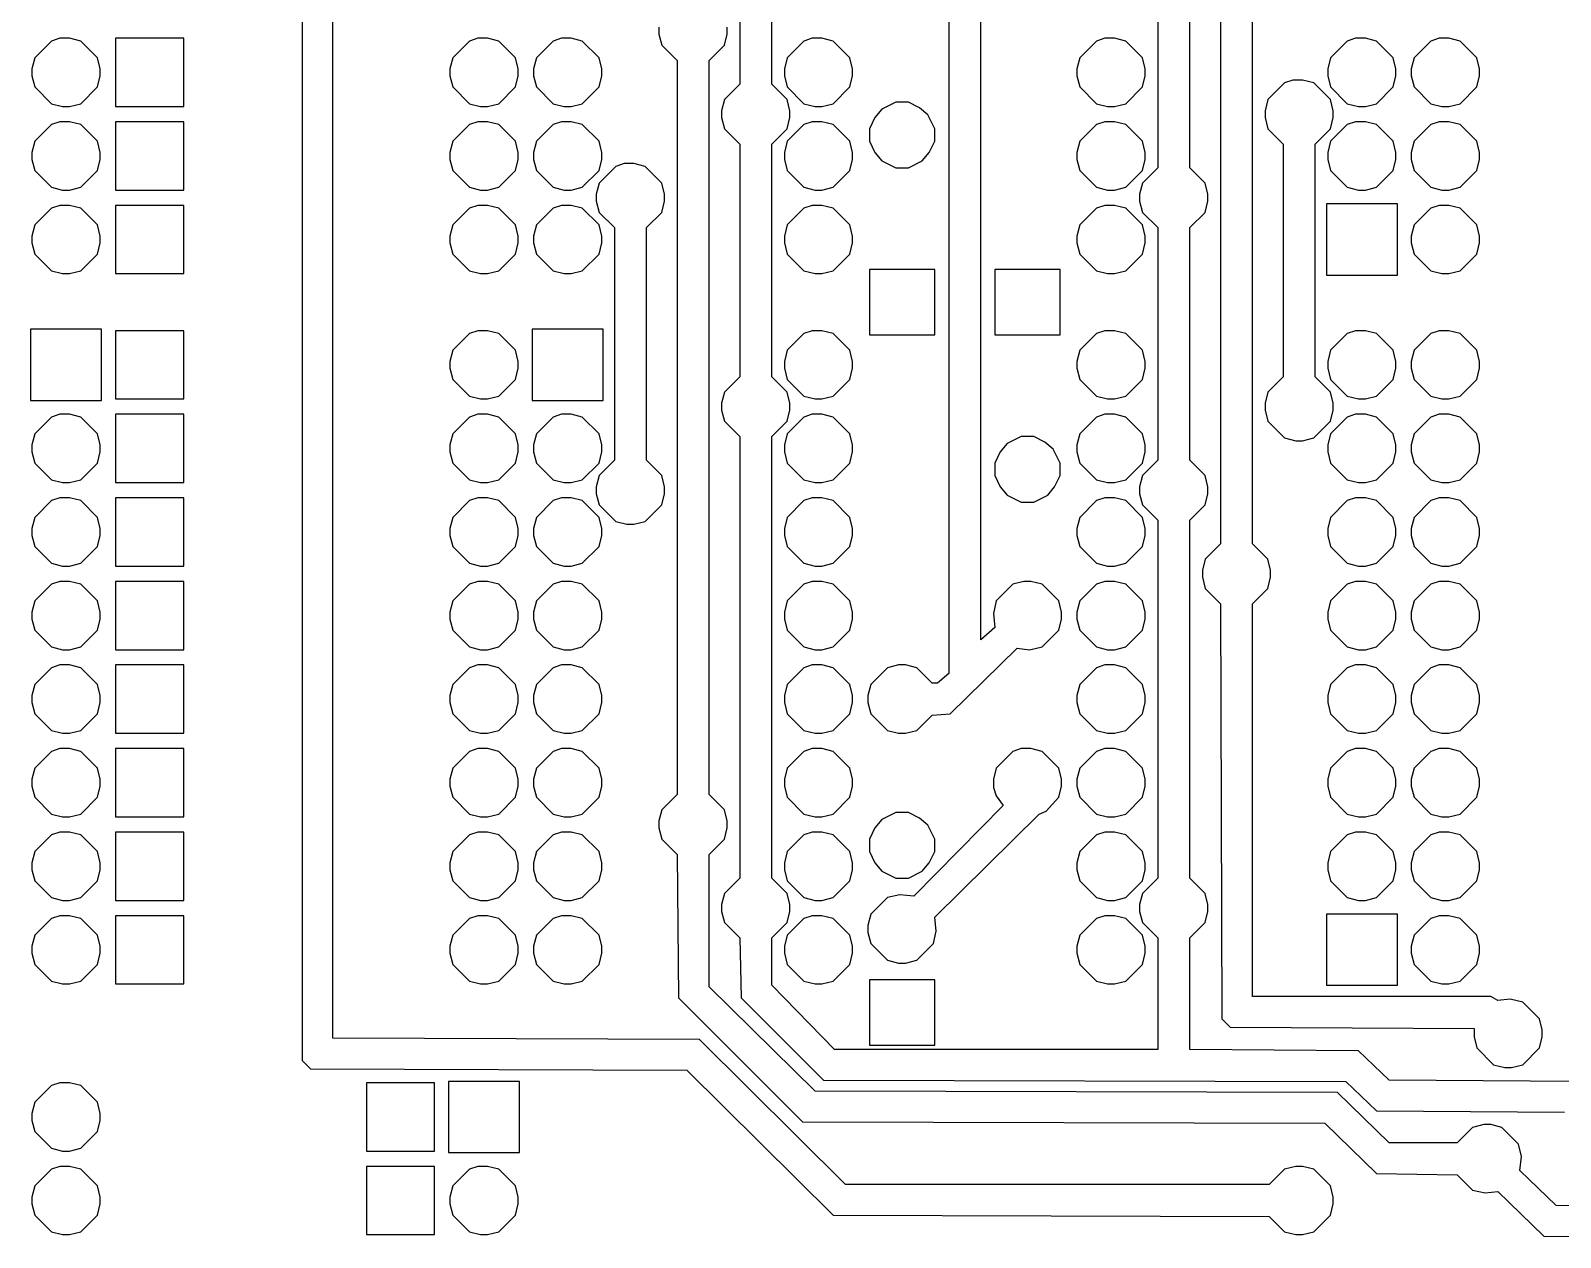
# Model space of a CAD drawing. Header units: millimetres. Extents: x 2 to 82, y 1 to 183.
# Drawn here: x 2.12 to 48.6, y 45.68 to 82.36 of the extents above; entities that cross this region are included whole.
import ezdxf

# ---------------------------------------------------------------- set-up
doc = ezdxf.new("R2010")
doc.units = ezdxf.units.MM
doc.layers.add('Default', color=70, linetype='Continuous')

msp = doc.modelspace()

# ---------------------------------------------------------------- linework, layer by layer
at = {"layer": 'Default'}
for points in [[(10.371667, 113.665), (10.371667, 51.054), (10.625667, 50.8), (22.055667, 50.757667), (26.500667, 46.355), (39.751, 46.312667), (40.216667, 45.847), (40.555333, 45.762333), (40.767, 45.762333), (41.105667, 45.847), (41.613667, 46.355), (41.698333, 46.693667), (41.698333, 46.905333), (41.613667, 47.244), (41.105667, 47.752), (40.767, 47.836667), (40.555333, 47.836667), (40.216667, 47.752), (39.751, 47.286333), (26.881667, 47.286333), (22.436667, 51.689), (11.303, 51.731333), (11.303, 113.326333)], [(23.664333, 91.609333), (23.664333, 80.729667), (23.198667, 80.264), (23.114, 79.925333), (23.114, 79.713667), (23.198667, 79.375), (23.664333, 78.909333), (23.664333, 71.839667), (23.198667, 71.374), (23.114, 71.035333), (23.114, 70.823667), (23.198667, 70.485), (23.664333, 70.019333), (23.664333, 56.599667), (23.198667, 56.134), (23.114, 55.795333), (23.114, 55.583667), (23.198667, 55.245), (23.664333, 54.779333), (23.706667, 52.959), (26.204333, 50.461333), (42.079333, 50.419), (43.010667, 49.53), (48.725667, 49.487667)], [(36.364333, 89.069333), (36.364333, 78.189667), (35.898667, 77.724), (35.814, 77.385333), (35.814, 77.173667), (35.898667, 76.835), (36.364333, 76.369333), (36.364333, 69.299667), (35.898667, 68.834), (35.814, 68.495333), (35.814, 68.283667), (35.898667, 67.945), (36.364333, 67.479333), (36.364333, 56.599667), (35.898667, 56.134), (35.814, 55.795333), (35.814, 55.583667), (35.898667, 55.245), (36.364333, 54.779333), (36.364333, 51.392667), (26.543, 51.392667), (24.638, 53.34), (24.638, 54.779333), (25.103667, 55.245), (25.188333, 55.583667), (25.188333, 55.795333), (25.103667, 56.134), (24.638, 56.599667), (24.638, 70.019333), (25.103667, 70.485), (25.188333, 70.823667), (25.188333, 71.035333), (25.103667, 71.374), (24.638, 71.839667), (24.638, 78.909333), (25.103667, 79.375), (25.188333, 79.713667), (25.188333, 79.925333), (25.103667, 80.264), (24.638, 80.729667), (24.638, 91.609333)], [(49.106667, 50.419), (43.391667, 50.461333), (42.460333, 51.350333), (37.338, 51.392667), (37.338, 54.779333), (37.803667, 55.245), (37.888333, 55.583667), (37.888333, 55.795333), (37.803667, 56.134), (37.338, 56.599667), (37.338, 67.479333), (37.803667, 67.945), (37.888333, 68.283667), (37.888333, 68.495333), (37.803667, 68.834), (37.338, 69.299667), (37.338, 76.369333), (37.803667, 76.835), (37.888333, 77.173667), (37.888333, 77.385333), (37.803667, 77.724), (37.338, 78.189667), (37.338, 89.069333)], [(38.269333, 86.529333), (38.269333, 66.759667), (37.803667, 66.294), (37.719, 65.955333), (37.719, 65.743667), (37.803667, 65.405), (38.269333, 64.939333), (38.311667, 52.324), (38.565667, 52.07), (45.974, 52.027667), (45.974, 51.773667), (46.058667, 51.435), (46.566667, 50.927), (46.905333, 50.842333), (47.117, 50.842333), (47.455667, 50.927), (47.963667, 51.435), (48.048333, 51.773667), (48.048333, 51.985333), (47.963667, 52.324), (47.455667, 52.832), (47.074667, 52.916667), (46.693667, 52.874333), (46.482, 53.001333), (39.243, 53.001333), (39.243, 64.939333), (39.708667, 65.405), (39.793333, 65.743667), (39.793333, 65.955333), (39.708667, 66.294), (39.243, 66.759667), (39.243, 86.529333)], [(30.014333, 83.185), (30.014333, 62.822667), (29.675667, 62.526333), (29.506333, 62.526333), (29.040667, 62.992), (28.702, 63.076667), (28.490333, 63.076667), (28.151667, 62.992), (27.643667, 62.484), (27.559, 62.145333), (27.559, 61.933667), (27.643667, 61.595), (28.151667, 61.087), (28.490333, 61.002333), (28.702, 61.002333), (29.040667, 61.087), (29.506333, 61.552667), (30.056667, 61.595), (32.088667, 63.584667), (32.469667, 63.542333), (32.850667, 63.627), (33.358667, 64.135), (33.443333, 64.473667), (33.443333, 64.685333), (33.358667, 65.024), (32.850667, 65.532), (32.512, 65.616667), (32.300333, 65.616667), (31.961667, 65.532), (31.453667, 65.024), (31.369, 64.643), (31.411333, 64.219667), (30.988, 63.838667), (30.988, 84.116333)], [(21.209, 82.465333), (21.209, 82.253667), (21.293667, 81.915), (21.759333, 81.449333), (21.759333, 59.139667), (21.293667, 58.674), (21.209, 58.335333), (21.209, 58.123667), (21.293667, 57.785), (21.759333, 57.319333), (21.801667, 52.959), (25.569333, 49.191333), (41.444333, 49.149), (43.010667, 47.625), (45.466, 47.582667), (45.931667, 47.117), (46.312667, 47.032333), (46.693667, 47.074667), (48.090667, 45.72), (62.060667, 45.677667)], [(62.441667, 46.609), (48.471667, 46.651333), (47.371, 47.709667), (47.413333, 48.133), (47.328667, 48.514), (46.820667, 49.022), (46.482, 49.106667), (46.270333, 49.106667), (45.931667, 49.022), (45.466, 48.556333), (43.391667, 48.556333), (41.825333, 50.080333), (25.950333, 50.122667), (22.733, 53.297667), (22.733, 57.319333), (23.198667, 57.785), (23.283333, 58.123667), (23.283333, 58.335333), (23.198667, 58.674), (22.733, 59.139667), (22.733, 81.449333), (23.198667, 81.915), (23.283333, 82.253667), (23.283333, 82.465333)], [(3.005667, 82.126667), (3.005667, 82.126667), (2.751667, 82.042), (2.243667, 81.534), (2.159, 81.195333), (2.159, 80.983667), (2.243667, 80.645), (2.751667, 80.137), (3.090333, 80.052333), (3.302, 80.052333), (3.640667, 80.137), (4.148667, 80.645), (4.233333, 80.983667), (4.233333, 81.195333), (4.148667, 81.534), (3.640667, 82.042), (3.302, 82.126667), (3.005667, 82.126667)], [(4.699, 82.126667), (4.699, 82.126667), (4.699, 80.052333), (6.773333, 80.052333), (6.773333, 82.126667), (4.699, 82.126667)], [(15.705667, 82.126667), (15.705667, 82.126667), (15.451667, 82.042), (14.943667, 81.534), (14.859, 81.195333), (14.859, 80.983667), (14.943667, 80.645), (15.451667, 80.137), (15.790333, 80.052333), (16.002, 80.052333), (16.340667, 80.137), (16.848667, 80.645), (16.933333, 80.983667), (16.933333, 81.195333), (16.848667, 81.534), (16.340667, 82.042), (16.002, 82.126667), (15.705667, 82.126667)], [(18.245667, 82.126667), (18.245667, 82.126667), (17.991667, 82.042), (17.483667, 81.534), (17.399, 81.195333), (17.399, 80.983667), (17.483667, 80.645), (17.991667, 80.137), (18.330333, 80.052333), (18.542, 80.052333), (18.880667, 80.137), (19.388667, 80.645), (19.473333, 80.983667), (19.473333, 81.195333), (19.388667, 81.534), (18.880667, 82.042), (18.542, 82.126667), (18.245667, 82.126667)], [(25.865667, 82.126667), (25.865667, 82.126667), (25.611667, 82.042), (25.103667, 81.534), (25.019, 81.195333), (25.019, 80.983667), (25.103667, 80.645), (25.611667, 80.137), (25.950333, 80.052333), (26.162, 80.052333), (26.500667, 80.137), (27.008667, 80.645), (27.093333, 80.983667), (27.093333, 81.195333), (27.008667, 81.534), (26.500667, 82.042), (26.162, 82.126667), (25.865667, 82.126667)], [(34.755667, 82.126667), (34.755667, 82.126667), (34.501667, 82.042), (33.993667, 81.534), (33.909, 81.195333), (33.909, 80.983667), (33.993667, 80.645), (34.501667, 80.137), (34.840333, 80.052333), (35.052, 80.052333), (35.390667, 80.137), (35.898667, 80.645), (35.983333, 80.983667), (35.983333, 81.195333), (35.898667, 81.534), (35.390667, 82.042), (35.052, 82.126667), (34.755667, 82.126667)], [(42.375667, 82.126667), (42.375667, 82.126667), (42.121667, 82.042), (41.613667, 81.534), (41.529, 81.195333), (41.529, 80.983667), (41.613667, 80.645), (42.121667, 80.137), (42.460333, 80.052333), (42.672, 80.052333), (43.010667, 80.137), (43.518667, 80.645), (43.603333, 80.983667), (43.603333, 81.195333), (43.518667, 81.534), (43.010667, 82.042), (42.672, 82.126667), (42.375667, 82.126667)], [(44.915667, 82.126667), (44.915667, 82.126667), (44.661667, 82.042), (44.153667, 81.534), (44.069, 81.195333), (44.069, 80.983667), (44.153667, 80.645), (44.661667, 80.137), (45.000333, 80.052333), (45.212, 80.052333), (45.550667, 80.137), (46.058667, 80.645), (46.143333, 80.983667), (46.143333, 81.195333), (46.058667, 81.534), (45.550667, 82.042), (45.212, 82.126667), (44.915667, 82.126667)], [(40.470667, 80.856667), (40.470667, 80.856667), (40.216667, 80.772), (39.708667, 80.264), (39.624, 79.925333), (39.624, 79.713667), (39.708667, 79.375), (40.174333, 78.909333), (40.174333, 71.839667), (39.708667, 71.374), (39.624, 71.035333), (39.624, 70.823667), (39.708667, 70.485), (40.216667, 69.977), (40.555333, 69.892333), (40.767, 69.892333), (41.105667, 69.977), (41.613667, 70.485), (41.698333, 70.823667), (41.698333, 71.035333), (41.613667, 71.374), (41.148, 71.839667), (41.148, 78.909333), (41.613667, 79.375), (41.698333, 79.713667), (41.698333, 79.925333), (41.613667, 80.264), (41.105667, 80.772), (40.767, 80.856667), (40.470667, 80.856667)], [(28.405667, 80.179333), (28.405667, 80.179333), (27.982333, 79.967667), (27.770667, 79.713667), (27.601333, 79.375), (27.601333, 78.994), (27.770667, 78.655333), (27.982333, 78.401333), (28.405667, 78.189667), (28.786667, 78.189667), (29.21, 78.401333), (29.421667, 78.655333), (29.591, 78.994), (29.591, 79.375), (29.379333, 79.798333), (29.125333, 80.01), (28.786667, 80.179333), (28.405667, 80.179333)], [(3.005667, 79.586667), (3.005667, 79.586667), (2.751667, 79.502), (2.243667, 78.994), (2.159, 78.655333), (2.159, 78.443667), (2.243667, 78.105), (2.751667, 77.597), (3.090333, 77.512333), (3.302, 77.512333), (3.640667, 77.597), (4.148667, 78.105), (4.233333, 78.443667), (4.233333, 78.655333), (4.148667, 78.994), (3.640667, 79.502), (3.302, 79.586667), (3.005667, 79.586667)], [(4.699, 79.586667), (4.699, 79.586667), (4.699, 77.512333), (6.773333, 77.512333), (6.773333, 79.586667), (4.699, 79.586667)], [(15.705667, 79.586667), (15.705667, 79.586667), (15.451667, 79.502), (14.943667, 78.994), (14.859, 78.655333), (14.859, 78.443667), (14.943667, 78.105), (15.451667, 77.597), (15.790333, 77.512333), (16.002, 77.512333), (16.340667, 77.597), (16.848667, 78.105), (16.933333, 78.443667), (16.933333, 78.655333), (16.848667, 78.994), (16.340667, 79.502), (16.002, 79.586667), (15.705667, 79.586667)], [(18.245667, 79.586667), (18.245667, 79.586667), (17.991667, 79.502), (17.483667, 78.994), (17.399, 78.655333), (17.399, 78.443667), (17.483667, 78.105), (17.991667, 77.597), (18.330333, 77.512333), (18.542, 77.512333), (18.880667, 77.597), (19.388667, 78.105), (19.473333, 78.443667), (19.473333, 78.655333), (19.388667, 78.994), (18.880667, 79.502), (18.542, 79.586667), (18.245667, 79.586667)], [(25.865667, 79.586667), (25.865667, 79.586667), (25.611667, 79.502), (25.103667, 78.994), (25.019, 78.655333), (25.019, 78.443667), (25.103667, 78.105), (25.611667, 77.597), (25.950333, 77.512333), (26.162, 77.512333), (26.500667, 77.597), (27.008667, 78.105), (27.093333, 78.443667), (27.093333, 78.655333), (27.008667, 78.994), (26.500667, 79.502), (26.162, 79.586667), (25.865667, 79.586667)], [(34.755667, 79.586667), (34.755667, 79.586667), (34.501667, 79.502), (33.993667, 78.994), (33.909, 78.655333), (33.909, 78.443667), (33.993667, 78.105), (34.501667, 77.597), (34.840333, 77.512333), (35.052, 77.512333), (35.390667, 77.597), (35.898667, 78.105), (35.983333, 78.443667), (35.983333, 78.655333), (35.898667, 78.994), (35.390667, 79.502), (35.052, 79.586667), (34.755667, 79.586667)], [(42.375667, 79.586667), (42.375667, 79.586667), (42.121667, 79.502), (41.613667, 78.994), (41.529, 78.655333), (41.529, 78.443667), (41.613667, 78.105), (42.121667, 77.597), (42.460333, 77.512333), (42.672, 77.512333), (43.010667, 77.597), (43.518667, 78.105), (43.603333, 78.443667), (43.603333, 78.655333), (43.518667, 78.994), (43.010667, 79.502), (42.672, 79.586667), (42.375667, 79.586667)], [(44.915667, 79.586667), (44.915667, 79.586667), (44.661667, 79.502), (44.153667, 78.994), (44.069, 78.655333), (44.069, 78.443667), (44.153667, 78.105), (44.661667, 77.597), (45.000333, 77.512333), (45.212, 77.512333), (45.550667, 77.597), (46.058667, 78.105), (46.143333, 78.443667), (46.143333, 78.655333), (46.058667, 78.994), (45.550667, 79.502), (45.212, 79.586667), (44.915667, 79.586667)], [(20.150667, 78.316667), (20.150667, 78.316667), (19.896667, 78.232), (19.388667, 77.724), (19.304, 77.385333), (19.304, 77.173667), (19.388667, 76.835), (19.854333, 76.369333), (19.854333, 69.299667), (19.388667, 68.834), (19.304, 68.495333), (19.304, 68.283667), (19.388667, 67.945), (19.896667, 67.437), (20.235333, 67.352333), (20.447, 67.352333), (20.785667, 67.437), (21.293667, 67.945), (21.378333, 68.283667), (21.378333, 68.495333), (21.293667, 68.834), (20.828, 69.299667), (20.828, 76.369333), (21.293667, 76.835), (21.378333, 77.173667), (21.378333, 77.385333), (21.293667, 77.724), (20.785667, 78.232), (20.447, 78.316667), (20.150667, 78.316667)], [(3.005667, 77.046667), (3.005667, 77.046667), (2.751667, 76.962), (2.243667, 76.454), (2.159, 76.115333), (2.159, 75.903667), (2.243667, 75.565), (2.751667, 75.057), (3.090333, 74.972333), (3.302, 74.972333), (3.640667, 75.057), (4.148667, 75.565), (4.233333, 75.903667), (4.233333, 76.115333), (4.148667, 76.454), (3.640667, 76.962), (3.302, 77.046667), (3.005667, 77.046667)], [(4.699, 77.046667), (4.699, 77.046667), (4.699, 74.972333), (6.773333, 74.972333), (6.773333, 77.046667), (4.699, 77.046667)], [(15.705667, 77.046667), (15.705667, 77.046667), (15.451667, 76.962), (14.943667, 76.454), (14.859, 76.115333), (14.859, 75.903667), (14.943667, 75.565), (15.451667, 75.057), (15.790333, 74.972333), (16.002, 74.972333), (16.340667, 75.057), (16.848667, 75.565), (16.933333, 75.903667), (16.933333, 76.115333), (16.848667, 76.454), (16.340667, 76.962), (16.002, 77.046667), (15.705667, 77.046667)], [(18.245667, 77.046667), (18.245667, 77.046667), (17.991667, 76.962), (17.483667, 76.454), (17.399, 76.115333), (17.399, 75.903667), (17.483667, 75.565), (17.991667, 75.057), (18.330333, 74.972333), (18.542, 74.972333), (18.880667, 75.057), (19.388667, 75.565), (19.473333, 75.903667), (19.473333, 76.115333), (19.388667, 76.454), (18.880667, 76.962), (18.542, 77.046667), (18.245667, 77.046667)], [(25.865667, 77.046667), (25.865667, 77.046667), (25.611667, 76.962), (25.103667, 76.454), (25.019, 76.115333), (25.019, 75.903667), (25.103667, 75.565), (25.611667, 75.057), (25.950333, 74.972333), (26.162, 74.972333), (26.500667, 75.057), (27.008667, 75.565), (27.093333, 75.903667), (27.093333, 76.115333), (27.008667, 76.454), (26.500667, 76.962), (26.162, 77.046667), (25.865667, 77.046667)], [(34.755667, 77.046667), (34.755667, 77.046667), (34.501667, 76.962), (33.993667, 76.454), (33.909, 76.115333), (33.909, 75.903667), (33.993667, 75.565), (34.501667, 75.057), (34.840333, 74.972333), (35.052, 74.972333), (35.390667, 75.057), (35.898667, 75.565), (35.983333, 75.903667), (35.983333, 76.115333), (35.898667, 76.454), (35.390667, 76.962), (35.052, 77.046667), (34.755667, 77.046667)], [(41.486667, 77.089), (41.486667, 77.089), (41.486667, 74.93), (43.645667, 74.93), (43.645667, 77.089), (41.486667, 77.089)], [(44.915667, 77.046667), (44.915667, 77.046667), (44.661667, 76.962), (44.153667, 76.454), (44.069, 76.115333), (44.069, 75.903667), (44.153667, 75.565), (44.661667, 75.057), (45.000333, 74.972333), (45.212, 74.972333), (45.550667, 75.057), (46.058667, 75.565), (46.143333, 75.903667), (46.143333, 76.115333), (46.058667, 76.454), (45.550667, 76.962), (45.212, 77.046667), (44.915667, 77.046667)], [(27.601333, 75.099333), (27.601333, 75.099333), (27.601333, 73.109667), (29.591, 73.109667), (29.591, 75.099333), (27.601333, 75.099333)], [(31.411333, 75.099333), (31.411333, 75.099333), (31.411333, 73.109667), (33.401, 73.109667), (33.401, 75.099333), (31.411333, 75.099333)], [(2.116667, 73.279), (2.116667, 73.279), (2.116667, 71.12), (4.275667, 71.12), (4.275667, 73.279), (2.116667, 73.279)], [(4.699, 73.236667), (4.699, 73.236667), (4.699, 71.162333), (6.773333, 71.162333), (6.773333, 73.236667), (4.699, 73.236667)], [(15.705667, 73.236667), (15.705667, 73.236667), (15.451667, 73.152), (14.943667, 72.644), (14.859, 72.305333), (14.859, 72.093667), (14.943667, 71.755), (15.451667, 71.247), (15.790333, 71.162333), (16.002, 71.162333), (16.340667, 71.247), (16.848667, 71.755), (16.933333, 72.093667), (16.933333, 72.305333), (16.848667, 72.644), (16.340667, 73.152), (16.002, 73.236667), (15.705667, 73.236667)], [(17.356667, 73.279), (17.356667, 73.279), (17.356667, 71.12), (19.515667, 71.12), (19.515667, 73.279), (17.356667, 73.279)], [(25.865667, 73.236667), (25.865667, 73.236667), (25.611667, 73.152), (25.103667, 72.644), (25.019, 72.305333), (25.019, 72.093667), (25.103667, 71.755), (25.611667, 71.247), (25.950333, 71.162333), (26.162, 71.162333), (26.500667, 71.247), (27.008667, 71.755), (27.093333, 72.093667), (27.093333, 72.305333), (27.008667, 72.644), (26.500667, 73.152), (26.162, 73.236667), (25.865667, 73.236667)], [(34.755667, 73.236667), (34.755667, 73.236667), (34.501667, 73.152), (33.993667, 72.644), (33.909, 72.305333), (33.909, 72.093667), (33.993667, 71.755), (34.501667, 71.247), (34.840333, 71.162333), (35.052, 71.162333), (35.390667, 71.247), (35.898667, 71.755), (35.983333, 72.093667), (35.983333, 72.305333), (35.898667, 72.644), (35.390667, 73.152), (35.052, 73.236667), (34.755667, 73.236667)], [(42.375667, 73.236667), (42.375667, 73.236667), (42.121667, 73.152), (41.613667, 72.644), (41.529, 72.305333), (41.529, 72.093667), (41.613667, 71.755), (42.121667, 71.247), (42.460333, 71.162333), (42.672, 71.162333), (43.010667, 71.247), (43.518667, 71.755), (43.603333, 72.093667), (43.603333, 72.305333), (43.518667, 72.644), (43.010667, 73.152), (42.672, 73.236667), (42.375667, 73.236667)], [(44.915667, 73.236667), (44.915667, 73.236667), (44.661667, 73.152), (44.153667, 72.644), (44.069, 72.305333), (44.069, 72.093667), (44.153667, 71.755), (44.661667, 71.247), (45.000333, 71.162333), (45.212, 71.162333), (45.550667, 71.247), (46.058667, 71.755), (46.143333, 72.093667), (46.143333, 72.305333), (46.058667, 72.644), (45.550667, 73.152), (45.212, 73.236667), (44.915667, 73.236667)], [(3.005667, 70.696667), (3.005667, 70.696667), (2.751667, 70.612), (2.243667, 70.104), (2.159, 69.765333), (2.159, 69.553667), (2.243667, 69.215), (2.751667, 68.707), (3.090333, 68.622333), (3.302, 68.622333), (3.640667, 68.707), (4.148667, 69.215), (4.233333, 69.553667), (4.233333, 69.765333), (4.148667, 70.104), (3.640667, 70.612), (3.302, 70.696667), (3.005667, 70.696667)], [(4.699, 70.696667), (4.699, 70.696667), (4.699, 68.622333), (6.773333, 68.622333), (6.773333, 70.696667), (4.699, 70.696667)], [(15.705667, 70.696667), (15.705667, 70.696667), (15.451667, 70.612), (14.943667, 70.104), (14.859, 69.765333), (14.859, 69.553667), (14.943667, 69.215), (15.451667, 68.707), (15.790333, 68.622333), (16.002, 68.622333), (16.340667, 68.707), (16.848667, 69.215), (16.933333, 69.553667), (16.933333, 69.765333), (16.848667, 70.104), (16.340667, 70.612), (16.002, 70.696667), (15.705667, 70.696667)], [(18.245667, 70.696667), (18.245667, 70.696667), (17.991667, 70.612), (17.483667, 70.104), (17.399, 69.765333), (17.399, 69.553667), (17.483667, 69.215), (17.991667, 68.707), (18.330333, 68.622333), (18.542, 68.622333), (18.880667, 68.707), (19.388667, 69.215), (19.473333, 69.553667), (19.473333, 69.765333), (19.388667, 70.104), (18.880667, 70.612), (18.542, 70.696667), (18.245667, 70.696667)], [(25.865667, 70.696667), (25.865667, 70.696667), (25.611667, 70.612), (25.103667, 70.104), (25.019, 69.765333), (25.019, 69.553667), (25.103667, 69.215), (25.611667, 68.707), (25.950333, 68.622333), (26.162, 68.622333), (26.500667, 68.707), (27.008667, 69.215), (27.093333, 69.553667), (27.093333, 69.765333), (27.008667, 70.104), (26.500667, 70.612), (26.162, 70.696667), (25.865667, 70.696667)], [(34.755667, 70.696667), (34.755667, 70.696667), (34.501667, 70.612), (33.993667, 70.104), (33.909, 69.765333), (33.909, 69.553667), (33.993667, 69.215), (34.501667, 68.707), (34.840333, 68.622333), (35.052, 68.622333), (35.390667, 68.707), (35.898667, 69.215), (35.983333, 69.553667), (35.983333, 69.765333), (35.898667, 70.104), (35.390667, 70.612), (35.052, 70.696667), (34.755667, 70.696667)], [(42.375667, 70.696667), (42.375667, 70.696667), (42.121667, 70.612), (41.613667, 70.104), (41.529, 69.765333), (41.529, 69.553667), (41.613667, 69.215), (42.121667, 68.707), (42.460333, 68.622333), (42.672, 68.622333), (43.010667, 68.707), (43.518667, 69.215), (43.603333, 69.553667), (43.603333, 69.765333), (43.518667, 70.104), (43.010667, 70.612), (42.672, 70.696667), (42.375667, 70.696667)], [(44.915667, 70.696667), (44.915667, 70.696667), (44.661667, 70.612), (44.153667, 70.104), (44.069, 69.765333), (44.069, 69.553667), (44.153667, 69.215), (44.661667, 68.707), (45.000333, 68.622333), (45.212, 68.622333), (45.550667, 68.707), (46.058667, 69.215), (46.143333, 69.553667), (46.143333, 69.765333), (46.058667, 70.104), (45.550667, 70.612), (45.212, 70.696667), (44.915667, 70.696667)], [(32.215667, 70.019333), (32.215667, 70.019333), (31.792333, 69.807667), (31.580667, 69.553667), (31.411333, 69.215), (31.411333, 68.834), (31.580667, 68.495333), (31.792333, 68.241333), (32.215667, 68.029667), (32.596667, 68.029667), (33.02, 68.241333), (33.231667, 68.495333), (33.401, 68.834), (33.401, 69.215), (33.189333, 69.638333), (32.935333, 69.85), (32.596667, 70.019333), (32.215667, 70.019333)], [(3.005667, 68.156667), (3.005667, 68.156667), (2.751667, 68.072), (2.243667, 67.564), (2.159, 67.225333), (2.159, 67.013667), (2.243667, 66.675), (2.751667, 66.167), (3.090333, 66.082333), (3.302, 66.082333), (3.640667, 66.167), (4.148667, 66.675), (4.233333, 67.013667), (4.233333, 67.225333), (4.148667, 67.564), (3.640667, 68.072), (3.302, 68.156667), (3.005667, 68.156667)], [(4.699, 68.156667), (4.699, 68.156667), (4.699, 66.082333), (6.773333, 66.082333), (6.773333, 68.156667), (4.699, 68.156667)], [(15.705667, 68.156667), (15.705667, 68.156667), (15.451667, 68.072), (14.943667, 67.564), (14.859, 67.225333), (14.859, 67.013667), (14.943667, 66.675), (15.451667, 66.167), (15.790333, 66.082333), (16.002, 66.082333), (16.340667, 66.167), (16.848667, 66.675), (16.933333, 67.013667), (16.933333, 67.225333), (16.848667, 67.564), (16.340667, 68.072), (16.002, 68.156667), (15.705667, 68.156667)], [(18.245667, 68.156667), (18.245667, 68.156667), (17.991667, 68.072), (17.483667, 67.564), (17.399, 67.225333), (17.399, 67.013667), (17.483667, 66.675), (17.991667, 66.167), (18.330333, 66.082333), (18.542, 66.082333), (18.880667, 66.167), (19.388667, 66.675), (19.473333, 67.013667), (19.473333, 67.225333), (19.388667, 67.564), (18.880667, 68.072), (18.542, 68.156667), (18.245667, 68.156667)], [(25.865667, 68.156667), (25.865667, 68.156667), (25.611667, 68.072), (25.103667, 67.564), (25.019, 67.225333), (25.019, 67.013667), (25.103667, 66.675), (25.611667, 66.167), (25.950333, 66.082333), (26.162, 66.082333), (26.500667, 66.167), (27.008667, 66.675), (27.093333, 67.013667), (27.093333, 67.225333), (27.008667, 67.564), (26.500667, 68.072), (26.162, 68.156667), (25.865667, 68.156667)], [(34.755667, 68.156667), (34.755667, 68.156667), (34.501667, 68.072), (33.993667, 67.564), (33.909, 67.225333), (33.909, 67.013667), (33.993667, 66.675), (34.501667, 66.167), (34.840333, 66.082333), (35.052, 66.082333), (35.390667, 66.167), (35.898667, 66.675), (35.983333, 67.013667), (35.983333, 67.225333), (35.898667, 67.564), (35.390667, 68.072), (35.052, 68.156667), (34.755667, 68.156667)], [(42.375667, 68.156667), (42.375667, 68.156667), (42.121667, 68.072), (41.613667, 67.564), (41.529, 67.225333), (41.529, 67.013667), (41.613667, 66.675), (42.121667, 66.167), (42.460333, 66.082333), (42.672, 66.082333), (43.010667, 66.167), (43.518667, 66.675), (43.603333, 67.013667), (43.603333, 67.225333), (43.518667, 67.564), (43.010667, 68.072), (42.672, 68.156667), (42.375667, 68.156667)], [(44.915667, 68.156667), (44.915667, 68.156667), (44.661667, 68.072), (44.153667, 67.564), (44.069, 67.225333), (44.069, 67.013667), (44.153667, 66.675), (44.661667, 66.167), (45.000333, 66.082333), (45.212, 66.082333), (45.550667, 66.167), (46.058667, 66.675), (46.143333, 67.013667), (46.143333, 67.225333), (46.058667, 67.564), (45.550667, 68.072), (45.212, 68.156667), (44.915667, 68.156667)], [(3.005667, 65.616667), (3.005667, 65.616667), (2.751667, 65.532), (2.243667, 65.024), (2.159, 64.685333), (2.159, 64.473667), (2.243667, 64.135), (2.751667, 63.627), (3.090333, 63.542333), (3.302, 63.542333), (3.640667, 63.627), (4.148667, 64.135), (4.233333, 64.473667), (4.233333, 64.685333), (4.148667, 65.024), (3.640667, 65.532), (3.302, 65.616667), (3.005667, 65.616667)], [(4.699, 65.616667), (4.699, 65.616667), (4.699, 63.542333), (6.773333, 63.542333), (6.773333, 65.616667), (4.699, 65.616667)], [(15.705667, 65.616667), (15.705667, 65.616667), (15.451667, 65.532), (14.943667, 65.024), (14.859, 64.685333), (14.859, 64.473667), (14.943667, 64.135), (15.451667, 63.627), (15.790333, 63.542333), (16.002, 63.542333), (16.340667, 63.627), (16.848667, 64.135), (16.933333, 64.473667), (16.933333, 64.685333), (16.848667, 65.024), (16.340667, 65.532), (16.002, 65.616667), (15.705667, 65.616667)], [(18.245667, 65.616667), (18.245667, 65.616667), (17.991667, 65.532), (17.483667, 65.024), (17.399, 64.685333), (17.399, 64.473667), (17.483667, 64.135), (17.991667, 63.627), (18.330333, 63.542333), (18.542, 63.542333), (18.880667, 63.627), (19.388667, 64.135), (19.473333, 64.473667), (19.473333, 64.685333), (19.388667, 65.024), (18.880667, 65.532), (18.542, 65.616667), (18.245667, 65.616667)], [(25.865667, 65.616667), (25.865667, 65.616667), (25.611667, 65.532), (25.103667, 65.024), (25.019, 64.685333), (25.019, 64.473667), (25.103667, 64.135), (25.611667, 63.627), (25.950333, 63.542333), (26.162, 63.542333), (26.500667, 63.627), (27.008667, 64.135), (27.093333, 64.473667), (27.093333, 64.685333), (27.008667, 65.024), (26.500667, 65.532), (26.162, 65.616667), (25.865667, 65.616667)], [(34.755667, 65.616667), (34.755667, 65.616667), (34.501667, 65.532), (33.993667, 65.024), (33.909, 64.685333), (33.909, 64.473667), (33.993667, 64.135), (34.501667, 63.627), (34.840333, 63.542333), (35.052, 63.542333), (35.390667, 63.627), (35.898667, 64.135), (35.983333, 64.473667), (35.983333, 64.685333), (35.898667, 65.024), (35.390667, 65.532), (35.052, 65.616667), (34.755667, 65.616667)], [(42.375667, 65.616667), (42.375667, 65.616667), (42.121667, 65.532), (41.613667, 65.024), (41.529, 64.685333), (41.529, 64.473667), (41.613667, 64.135), (42.121667, 63.627), (42.460333, 63.542333), (42.672, 63.542333), (43.010667, 63.627), (43.518667, 64.135), (43.603333, 64.473667), (43.603333, 64.685333), (43.518667, 65.024), (43.010667, 65.532), (42.672, 65.616667), (42.375667, 65.616667)], [(44.915667, 65.616667), (44.915667, 65.616667), (44.661667, 65.532), (44.153667, 65.024), (44.069, 64.685333), (44.069, 64.473667), (44.153667, 64.135), (44.661667, 63.627), (45.000333, 63.542333), (45.212, 63.542333), (45.550667, 63.627), (46.058667, 64.135), (46.143333, 64.473667), (46.143333, 64.685333), (46.058667, 65.024), (45.550667, 65.532), (45.212, 65.616667), (44.915667, 65.616667)], [(3.005667, 63.076667), (3.005667, 63.076667), (2.751667, 62.992), (2.243667, 62.484), (2.159, 62.145333), (2.159, 61.933667), (2.243667, 61.595), (2.751667, 61.087), (3.090333, 61.002333), (3.302, 61.002333), (3.640667, 61.087), (4.148667, 61.595), (4.233333, 61.933667), (4.233333, 62.145333), (4.148667, 62.484), (3.640667, 62.992), (3.302, 63.076667), (3.005667, 63.076667)], [(4.699, 63.076667), (4.699, 63.076667), (4.699, 61.002333), (6.773333, 61.002333), (6.773333, 63.076667), (4.699, 63.076667)], [(15.705667, 63.076667), (15.705667, 63.076667), (15.451667, 62.992), (14.943667, 62.484), (14.859, 62.145333), (14.859, 61.933667), (14.943667, 61.595), (15.451667, 61.087), (15.790333, 61.002333), (16.002, 61.002333), (16.340667, 61.087), (16.848667, 61.595), (16.933333, 61.933667), (16.933333, 62.145333), (16.848667, 62.484), (16.340667, 62.992), (16.002, 63.076667), (15.705667, 63.076667)], [(18.245667, 63.076667), (18.245667, 63.076667), (17.991667, 62.992), (17.483667, 62.484), (17.399, 62.145333), (17.399, 61.933667), (17.483667, 61.595), (17.991667, 61.087), (18.330333, 61.002333), (18.542, 61.002333), (18.880667, 61.087), (19.388667, 61.595), (19.473333, 61.933667), (19.473333, 62.145333), (19.388667, 62.484), (18.880667, 62.992), (18.542, 63.076667), (18.245667, 63.076667)], [(25.865667, 63.076667), (25.865667, 63.076667), (25.611667, 62.992), (25.103667, 62.484), (25.019, 62.145333), (25.019, 61.933667), (25.103667, 61.595), (25.611667, 61.087), (25.950333, 61.002333), (26.162, 61.002333), (26.500667, 61.087), (27.008667, 61.595), (27.093333, 61.933667), (27.093333, 62.145333), (27.008667, 62.484), (26.500667, 62.992), (26.162, 63.076667), (25.865667, 63.076667)], [(34.755667, 63.076667), (34.755667, 63.076667), (34.501667, 62.992), (33.993667, 62.484), (33.909, 62.145333), (33.909, 61.933667), (33.993667, 61.595), (34.501667, 61.087), (34.840333, 61.002333), (35.052, 61.002333), (35.390667, 61.087), (35.898667, 61.595), (35.983333, 61.933667), (35.983333, 62.145333), (35.898667, 62.484), (35.390667, 62.992), (35.052, 63.076667), (34.755667, 63.076667)], [(42.375667, 63.076667), (42.375667, 63.076667), (42.121667, 62.992), (41.613667, 62.484), (41.529, 62.145333), (41.529, 61.933667), (41.613667, 61.595), (42.121667, 61.087), (42.460333, 61.002333), (42.672, 61.002333), (43.010667, 61.087), (43.518667, 61.595), (43.603333, 61.933667), (43.603333, 62.145333), (43.518667, 62.484), (43.010667, 62.992), (42.672, 63.076667), (42.375667, 63.076667)], [(44.915667, 63.076667), (44.915667, 63.076667), (44.661667, 62.992), (44.153667, 62.484), (44.069, 62.145333), (44.069, 61.933667), (44.153667, 61.595), (44.661667, 61.087), (45.000333, 61.002333), (45.212, 61.002333), (45.550667, 61.087), (46.058667, 61.595), (46.143333, 61.933667), (46.143333, 62.145333), (46.058667, 62.484), (45.550667, 62.992), (45.212, 63.076667), (44.915667, 63.076667)], [(3.005667, 60.536667), (3.005667, 60.536667), (2.751667, 60.452), (2.243667, 59.944), (2.159, 59.605333), (2.159, 59.393667), (2.243667, 59.055), (2.751667, 58.547), (3.090333, 58.462333), (3.302, 58.462333), (3.640667, 58.547), (4.148667, 59.055), (4.233333, 59.393667), (4.233333, 59.605333), (4.148667, 59.944), (3.640667, 60.452), (3.302, 60.536667), (3.005667, 60.536667)], [(4.699, 60.536667), (4.699, 60.536667), (4.699, 58.462333), (6.773333, 58.462333), (6.773333, 60.536667), (4.699, 60.536667)], [(15.705667, 60.536667), (15.705667, 60.536667), (15.451667, 60.452), (14.943667, 59.944), (14.859, 59.605333), (14.859, 59.393667), (14.943667, 59.055), (15.451667, 58.547), (15.790333, 58.462333), (16.002, 58.462333), (16.340667, 58.547), (16.848667, 59.055), (16.933333, 59.393667), (16.933333, 59.605333), (16.848667, 59.944), (16.340667, 60.452), (16.002, 60.536667), (15.705667, 60.536667)], [(18.245667, 60.536667), (18.245667, 60.536667), (17.991667, 60.452), (17.483667, 59.944), (17.399, 59.605333), (17.399, 59.393667), (17.483667, 59.055), (17.991667, 58.547), (18.330333, 58.462333), (18.542, 58.462333), (18.880667, 58.547), (19.388667, 59.055), (19.473333, 59.393667), (19.473333, 59.605333), (19.388667, 59.944), (18.880667, 60.452), (18.542, 60.536667), (18.245667, 60.536667)], [(25.865667, 60.536667), (25.865667, 60.536667), (25.611667, 60.452), (25.103667, 59.944), (25.019, 59.605333), (25.019, 59.393667), (25.103667, 59.055), (25.611667, 58.547), (25.950333, 58.462333), (26.162, 58.462333), (26.500667, 58.547), (27.008667, 59.055), (27.093333, 59.393667), (27.093333, 59.605333), (27.008667, 59.944), (26.500667, 60.452), (26.162, 60.536667), (25.865667, 60.536667)], [(32.215667, 60.536667), (32.215667, 60.536667), (31.961667, 60.452), (31.453667, 59.944), (31.369, 59.605333), (31.369, 59.351333), (31.453667, 59.097333), (31.665333, 58.801), (28.956, 56.049333), (28.532667, 56.091667), (28.151667, 56.007), (27.643667, 55.499), (27.559, 55.160333), (27.559, 54.948667), (27.643667, 54.61), (28.151667, 54.102), (28.490333, 54.017333), (28.702, 54.017333), (29.040667, 54.102), (29.548667, 54.61), (29.633333, 54.991), (29.591, 55.414333), (32.766, 58.547), (32.977667, 58.631667), (33.358667, 59.055), (33.443333, 59.393667), (33.443333, 59.605333), (33.358667, 59.944), (32.850667, 60.452), (32.512, 60.536667), (32.215667, 60.536667)], [(34.755667, 60.536667), (34.755667, 60.536667), (34.501667, 60.452), (33.993667, 59.944), (33.909, 59.605333), (33.909, 59.393667), (33.993667, 59.055), (34.501667, 58.547), (34.840333, 58.462333), (35.052, 58.462333), (35.390667, 58.547), (35.898667, 59.055), (35.983333, 59.393667), (35.983333, 59.605333), (35.898667, 59.944), (35.390667, 60.452), (35.052, 60.536667), (34.755667, 60.536667)], [(42.375667, 60.536667), (42.375667, 60.536667), (42.121667, 60.452), (41.613667, 59.944), (41.529, 59.605333), (41.529, 59.393667), (41.613667, 59.055), (42.121667, 58.547), (42.460333, 58.462333), (42.672, 58.462333), (43.010667, 58.547), (43.518667, 59.055), (43.603333, 59.393667), (43.603333, 59.605333), (43.518667, 59.944), (43.010667, 60.452), (42.672, 60.536667), (42.375667, 60.536667)], [(44.915667, 60.536667), (44.915667, 60.536667), (44.661667, 60.452), (44.153667, 59.944), (44.069, 59.605333), (44.069, 59.393667), (44.153667, 59.055), (44.661667, 58.547), (45.000333, 58.462333), (45.212, 58.462333), (45.550667, 58.547), (46.058667, 59.055), (46.143333, 59.393667), (46.143333, 59.605333), (46.058667, 59.944), (45.550667, 60.452), (45.212, 60.536667), (44.915667, 60.536667)], [(28.405667, 58.589333), (28.405667, 58.589333), (27.982333, 58.377667), (27.770667, 58.123667), (27.601333, 57.785), (27.601333, 57.404), (27.770667, 57.065333), (27.982333, 56.811333), (28.405667, 56.599667), (28.786667, 56.599667), (29.21, 56.811333), (29.421667, 57.065333), (29.591, 57.404), (29.591, 57.785), (29.379333, 58.208333), (29.125333, 58.42), (28.786667, 58.589333), (28.405667, 58.589333)], [(3.005667, 57.996667), (3.005667, 57.996667), (2.751667, 57.912), (2.243667, 57.404), (2.159, 57.065333), (2.159, 56.853667), (2.243667, 56.515), (2.751667, 56.007), (3.090333, 55.922333), (3.302, 55.922333), (3.640667, 56.007), (4.148667, 56.515), (4.233333, 56.853667), (4.233333, 57.065333), (4.148667, 57.404), (3.640667, 57.912), (3.302, 57.996667), (3.005667, 57.996667)], [(4.699, 57.996667), (4.699, 57.996667), (4.699, 55.922333), (6.773333, 55.922333), (6.773333, 57.996667), (4.699, 57.996667)], [(15.705667, 57.996667), (15.705667, 57.996667), (15.451667, 57.912), (14.943667, 57.404), (14.859, 57.065333), (14.859, 56.853667), (14.943667, 56.515), (15.451667, 56.007), (15.790333, 55.922333), (16.002, 55.922333), (16.340667, 56.007), (16.848667, 56.515), (16.933333, 56.853667), (16.933333, 57.065333), (16.848667, 57.404), (16.340667, 57.912), (16.002, 57.996667), (15.705667, 57.996667)], [(18.245667, 57.996667), (18.245667, 57.996667), (17.991667, 57.912), (17.483667, 57.404), (17.399, 57.065333), (17.399, 56.853667), (17.483667, 56.515), (17.991667, 56.007), (18.330333, 55.922333), (18.542, 55.922333), (18.880667, 56.007), (19.388667, 56.515), (19.473333, 56.853667), (19.473333, 57.065333), (19.388667, 57.404), (18.880667, 57.912), (18.542, 57.996667), (18.245667, 57.996667)], [(25.865667, 57.996667), (25.865667, 57.996667), (25.611667, 57.912), (25.103667, 57.404), (25.019, 57.065333), (25.019, 56.853667), (25.103667, 56.515), (25.611667, 56.007), (25.950333, 55.922333), (26.162, 55.922333), (26.500667, 56.007), (27.008667, 56.515), (27.093333, 56.853667), (27.093333, 57.065333), (27.008667, 57.404), (26.500667, 57.912), (26.162, 57.996667), (25.865667, 57.996667)], [(34.755667, 57.996667), (34.755667, 57.996667), (34.501667, 57.912), (33.993667, 57.404), (33.909, 57.065333), (33.909, 56.853667), (33.993667, 56.515), (34.501667, 56.007), (34.840333, 55.922333), (35.052, 55.922333), (35.390667, 56.007), (35.898667, 56.515), (35.983333, 56.853667), (35.983333, 57.065333), (35.898667, 57.404), (35.390667, 57.912), (35.052, 57.996667), (34.755667, 57.996667)], [(42.375667, 57.996667), (42.375667, 57.996667), (42.121667, 57.912), (41.613667, 57.404), (41.529, 57.065333), (41.529, 56.853667), (41.613667, 56.515), (42.121667, 56.007), (42.460333, 55.922333), (42.672, 55.922333), (43.010667, 56.007), (43.518667, 56.515), (43.603333, 56.853667), (43.603333, 57.065333), (43.518667, 57.404), (43.010667, 57.912), (42.672, 57.996667), (42.375667, 57.996667)], [(44.915667, 57.996667), (44.915667, 57.996667), (44.661667, 57.912), (44.153667, 57.404), (44.069, 57.065333), (44.069, 56.853667), (44.153667, 56.515), (44.661667, 56.007), (45.000333, 55.922333), (45.212, 55.922333), (45.550667, 56.007), (46.058667, 56.515), (46.143333, 56.853667), (46.143333, 57.065333), (46.058667, 57.404), (45.550667, 57.912), (45.212, 57.996667), (44.915667, 57.996667)], [(3.005667, 55.456667), (3.005667, 55.456667), (2.751667, 55.372), (2.243667, 54.864), (2.159, 54.525333), (2.159, 54.313667), (2.243667, 53.975), (2.751667, 53.467), (3.090333, 53.382333), (3.302, 53.382333), (3.640667, 53.467), (4.148667, 53.975), (4.233333, 54.313667), (4.233333, 54.525333), (4.148667, 54.864), (3.640667, 55.372), (3.302, 55.456667), (3.005667, 55.456667)], [(4.699, 55.456667), (4.699, 55.456667), (4.699, 53.382333), (6.773333, 53.382333), (6.773333, 55.456667), (4.699, 55.456667)], [(15.705667, 55.456667), (15.705667, 55.456667), (15.451667, 55.372), (14.943667, 54.864), (14.859, 54.525333), (14.859, 54.313667), (14.943667, 53.975), (15.451667, 53.467), (15.790333, 53.382333), (16.002, 53.382333), (16.340667, 53.467), (16.848667, 53.975), (16.933333, 54.313667), (16.933333, 54.525333), (16.848667, 54.864), (16.340667, 55.372), (16.002, 55.456667), (15.705667, 55.456667)], [(18.245667, 55.456667), (18.245667, 55.456667), (17.991667, 55.372), (17.483667, 54.864), (17.399, 54.525333), (17.399, 54.313667), (17.483667, 53.975), (17.991667, 53.467), (18.330333, 53.382333), (18.542, 53.382333), (18.880667, 53.467), (19.388667, 53.975), (19.473333, 54.313667), (19.473333, 54.525333), (19.388667, 54.864), (18.880667, 55.372), (18.542, 55.456667), (18.245667, 55.456667)], [(25.865667, 55.456667), (25.865667, 55.456667), (25.611667, 55.372), (25.103667, 54.864), (25.019, 54.525333), (25.019, 54.313667), (25.103667, 53.975), (25.611667, 53.467), (25.950333, 53.382333), (26.162, 53.382333), (26.500667, 53.467), (27.008667, 53.975), (27.093333, 54.313667), (27.093333, 54.525333), (27.008667, 54.864), (26.500667, 55.372), (26.162, 55.456667), (25.865667, 55.456667)], [(34.755667, 55.456667), (34.755667, 55.456667), (34.501667, 55.372), (33.993667, 54.864), (33.909, 54.525333), (33.909, 54.313667), (33.993667, 53.975), (34.501667, 53.467), (34.840333, 53.382333), (35.052, 53.382333), (35.390667, 53.467), (35.898667, 53.975), (35.983333, 54.313667), (35.983333, 54.525333), (35.898667, 54.864), (35.390667, 55.372), (35.052, 55.456667), (34.755667, 55.456667)], [(41.486667, 55.499), (41.486667, 55.499), (41.486667, 53.34), (43.645667, 53.34), (43.645667, 55.499), (41.486667, 55.499)], [(44.915667, 55.456667), (44.915667, 55.456667), (44.661667, 55.372), (44.153667, 54.864), (44.069, 54.525333), (44.069, 54.313667), (44.153667, 53.975), (44.661667, 53.467), (45.000333, 53.382333), (45.212, 53.382333), (45.550667, 53.467), (46.058667, 53.975), (46.143333, 54.313667), (46.143333, 54.525333), (46.058667, 54.864), (45.550667, 55.372), (45.212, 55.456667), (44.915667, 55.456667)], [(27.601333, 53.509333), (27.601333, 53.509333), (27.601333, 51.519667), (29.591, 51.519667), (29.591, 53.509333), (27.601333, 53.509333)], [(3.005667, 50.376667), (3.005667, 50.376667), (2.751667, 50.292), (2.243667, 49.784), (2.159, 49.445333), (2.159, 49.233667), (2.243667, 48.895), (2.751667, 48.387), (3.090333, 48.302333), (3.302, 48.302333), (3.640667, 48.387), (4.148667, 48.895), (4.233333, 49.233667), (4.233333, 49.445333), (4.148667, 49.784), (3.640667, 50.292), (3.302, 50.376667), (3.005667, 50.376667)], [(12.319, 50.376667), (12.319, 50.376667), (12.319, 48.302333), (14.393333, 48.302333), (14.393333, 50.376667), (12.319, 50.376667)], [(14.816667, 50.419), (14.816667, 50.419), (14.816667, 48.26), (16.975667, 48.26), (16.975667, 50.419), (14.816667, 50.419)], [(3.005667, 47.836667), (3.005667, 47.836667), (2.751667, 47.752), (2.243667, 47.244), (2.159, 46.905333), (2.159, 46.693667), (2.243667, 46.355), (2.751667, 45.847), (3.090333, 45.762333), (3.302, 45.762333), (3.640667, 45.847), (4.148667, 46.355), (4.233333, 46.693667), (4.233333, 46.905333), (4.148667, 47.244), (3.640667, 47.752), (3.302, 47.836667), (3.005667, 47.836667)], [(12.319, 47.836667), (12.319, 47.836667), (12.319, 45.762333), (14.393333, 45.762333), (14.393333, 47.836667), (12.319, 47.836667)], [(15.705667, 47.836667), (15.705667, 47.836667), (15.451667, 47.752), (14.943667, 47.244), (14.859, 46.905333), (14.859, 46.693667), (14.943667, 46.355), (15.451667, 45.847), (15.790333, 45.762333), (16.002, 45.762333), (16.340667, 45.847), (16.848667, 46.355), (16.933333, 46.693667), (16.933333, 46.905333), (16.848667, 47.244), (16.340667, 47.752), (16.002, 47.836667), (15.705667, 47.836667)]]:
    msp.add_lwpolyline(points, dxfattribs=at)

doc.saveas('drawing.dxf')
